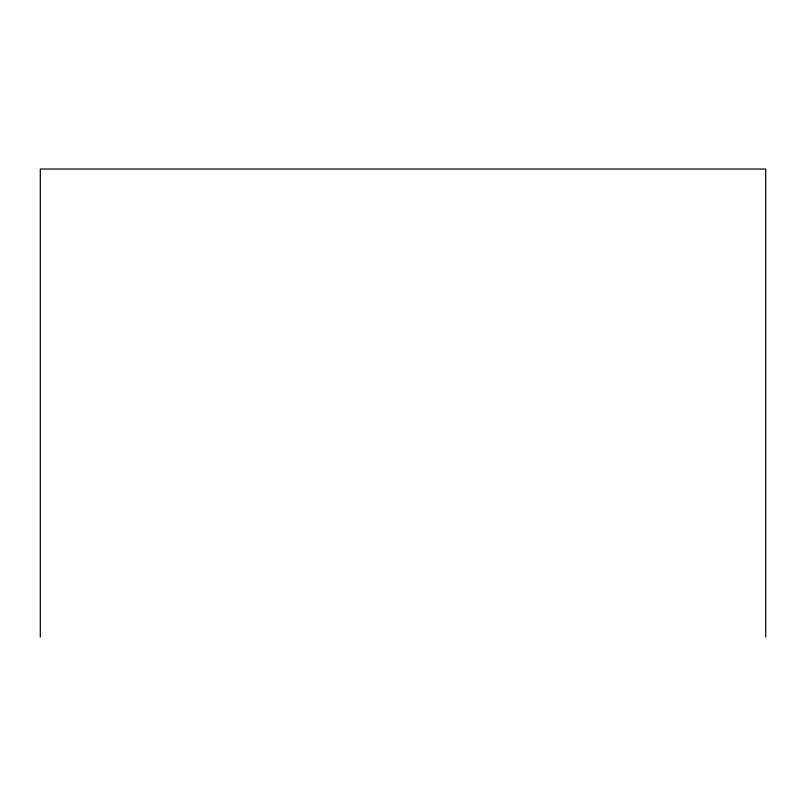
<?xml version="1.0" encoding="UTF-8"?>
<svg xmlns="http://www.w3.org/2000/svg" width="806" height="806" viewBox="0 0 806 806"><rect width="100%" height="100%" fill="white"/><g stroke="black" fill="none" stroke-linecap="round" stroke-linejoin="round"><path stroke-width="1.21" d="M765.7 636.962L765.7 169.038L40.3 169.038L40.3 636.962"/></g></svg>
